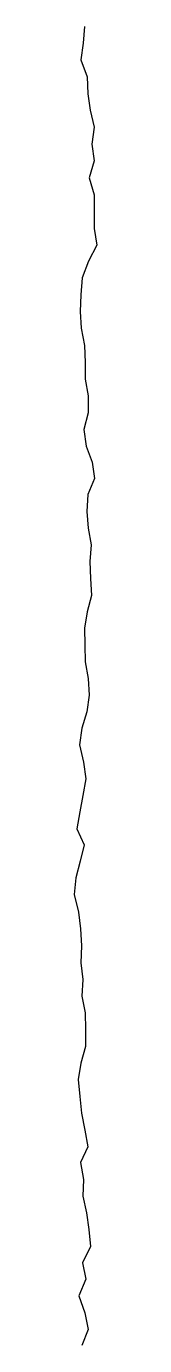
# Model space of a CAD drawing. Header units: inches. Extents: x 7.17 to 7.21, y 12.15 to 14.51.
import ezdxf

# ---------------------------------------------------------------- set-up
doc = ezdxf.new("R2010")
doc.units = ezdxf.units.IN
doc.layers.add('TRACE', color=7, linetype='Continuous')

msp = doc.modelspace()

# ---------------------------------------------------------------- linework, layer by layer
at = {"layer": 'TRACE'}
msp.add_lwpolyline([(7.1881, 14.5052), (7.186, 14.4752), (7.1814, 14.4456), (7.1929, 14.4153), (7.194, 14.385), (7.1982, 14.3553), (7.2057, 14.3251), (7.2016, 14.2945), (7.2058, 14.2648), (7.1963, 14.2345), (7.2054, 14.2044), (7.2054, 14.1743), (7.2054, 14.1442), (7.2101, 14.1142), (7.1955, 14.0855), (7.184, 14.0557), (7.1816, 14.0258), (7.1802, 13.9958), (7.1821, 13.9658), (7.1882, 13.935), (7.1896, 13.9049), (7.1896, 13.8747), (7.1947, 13.8451), (7.1947, 13.8149), (7.1871, 13.7852), (7.1912, 13.7554), (7.2017, 13.7268), (7.2062, 13.6971), (7.1942, 13.6687), (7.1923, 13.6385), (7.1948, 13.6086), (7.2, 13.579), (7.198, 13.5491), (7.1991, 13.5189), (7.2009, 13.4885), (7.1929, 13.4594), (7.188, 13.4298), (7.1888, 13.3997), (7.1896, 13.3697), (7.1945, 13.3401), (7.1964, 13.31), (7.1923, 13.2803), (7.1833, 13.2515), (7.1792, 13.2215), (7.1862, 13.1903), (7.1907, 13.1606), (7.185, 13.1312), (7.1797, 13.1016), (7.1743, 13.0716), (7.1875, 13.0427), (7.1805, 13.0134), (7.1729, 12.984), (7.1698, 12.954), (7.1775, 12.9225), (7.1811, 12.8927), (7.1831, 12.8622), (7.1815, 12.8321), (7.185, 12.8023), (7.1833, 12.7721), (7.1895, 12.7426), (7.1901, 12.7125), (7.1901, 12.6825), (7.1817, 12.6529), (7.1771, 12.6232), (7.18, 12.5933), (7.183, 12.5632), (7.1888, 12.5331), (7.1943, 12.5034), (7.181, 12.4749), (7.1865, 12.445), (7.1852, 12.415), (7.1918, 12.3852), (7.1962, 12.3553), (7.1988, 12.3251), (7.1848, 12.2961), (7.1904, 12.2666), (7.1779, 12.2369), (7.1886, 12.2066), (7.1947, 12.1765), (7.1836, 12.1479)], dxfattribs=at)

doc.saveas('drawing.dxf')
